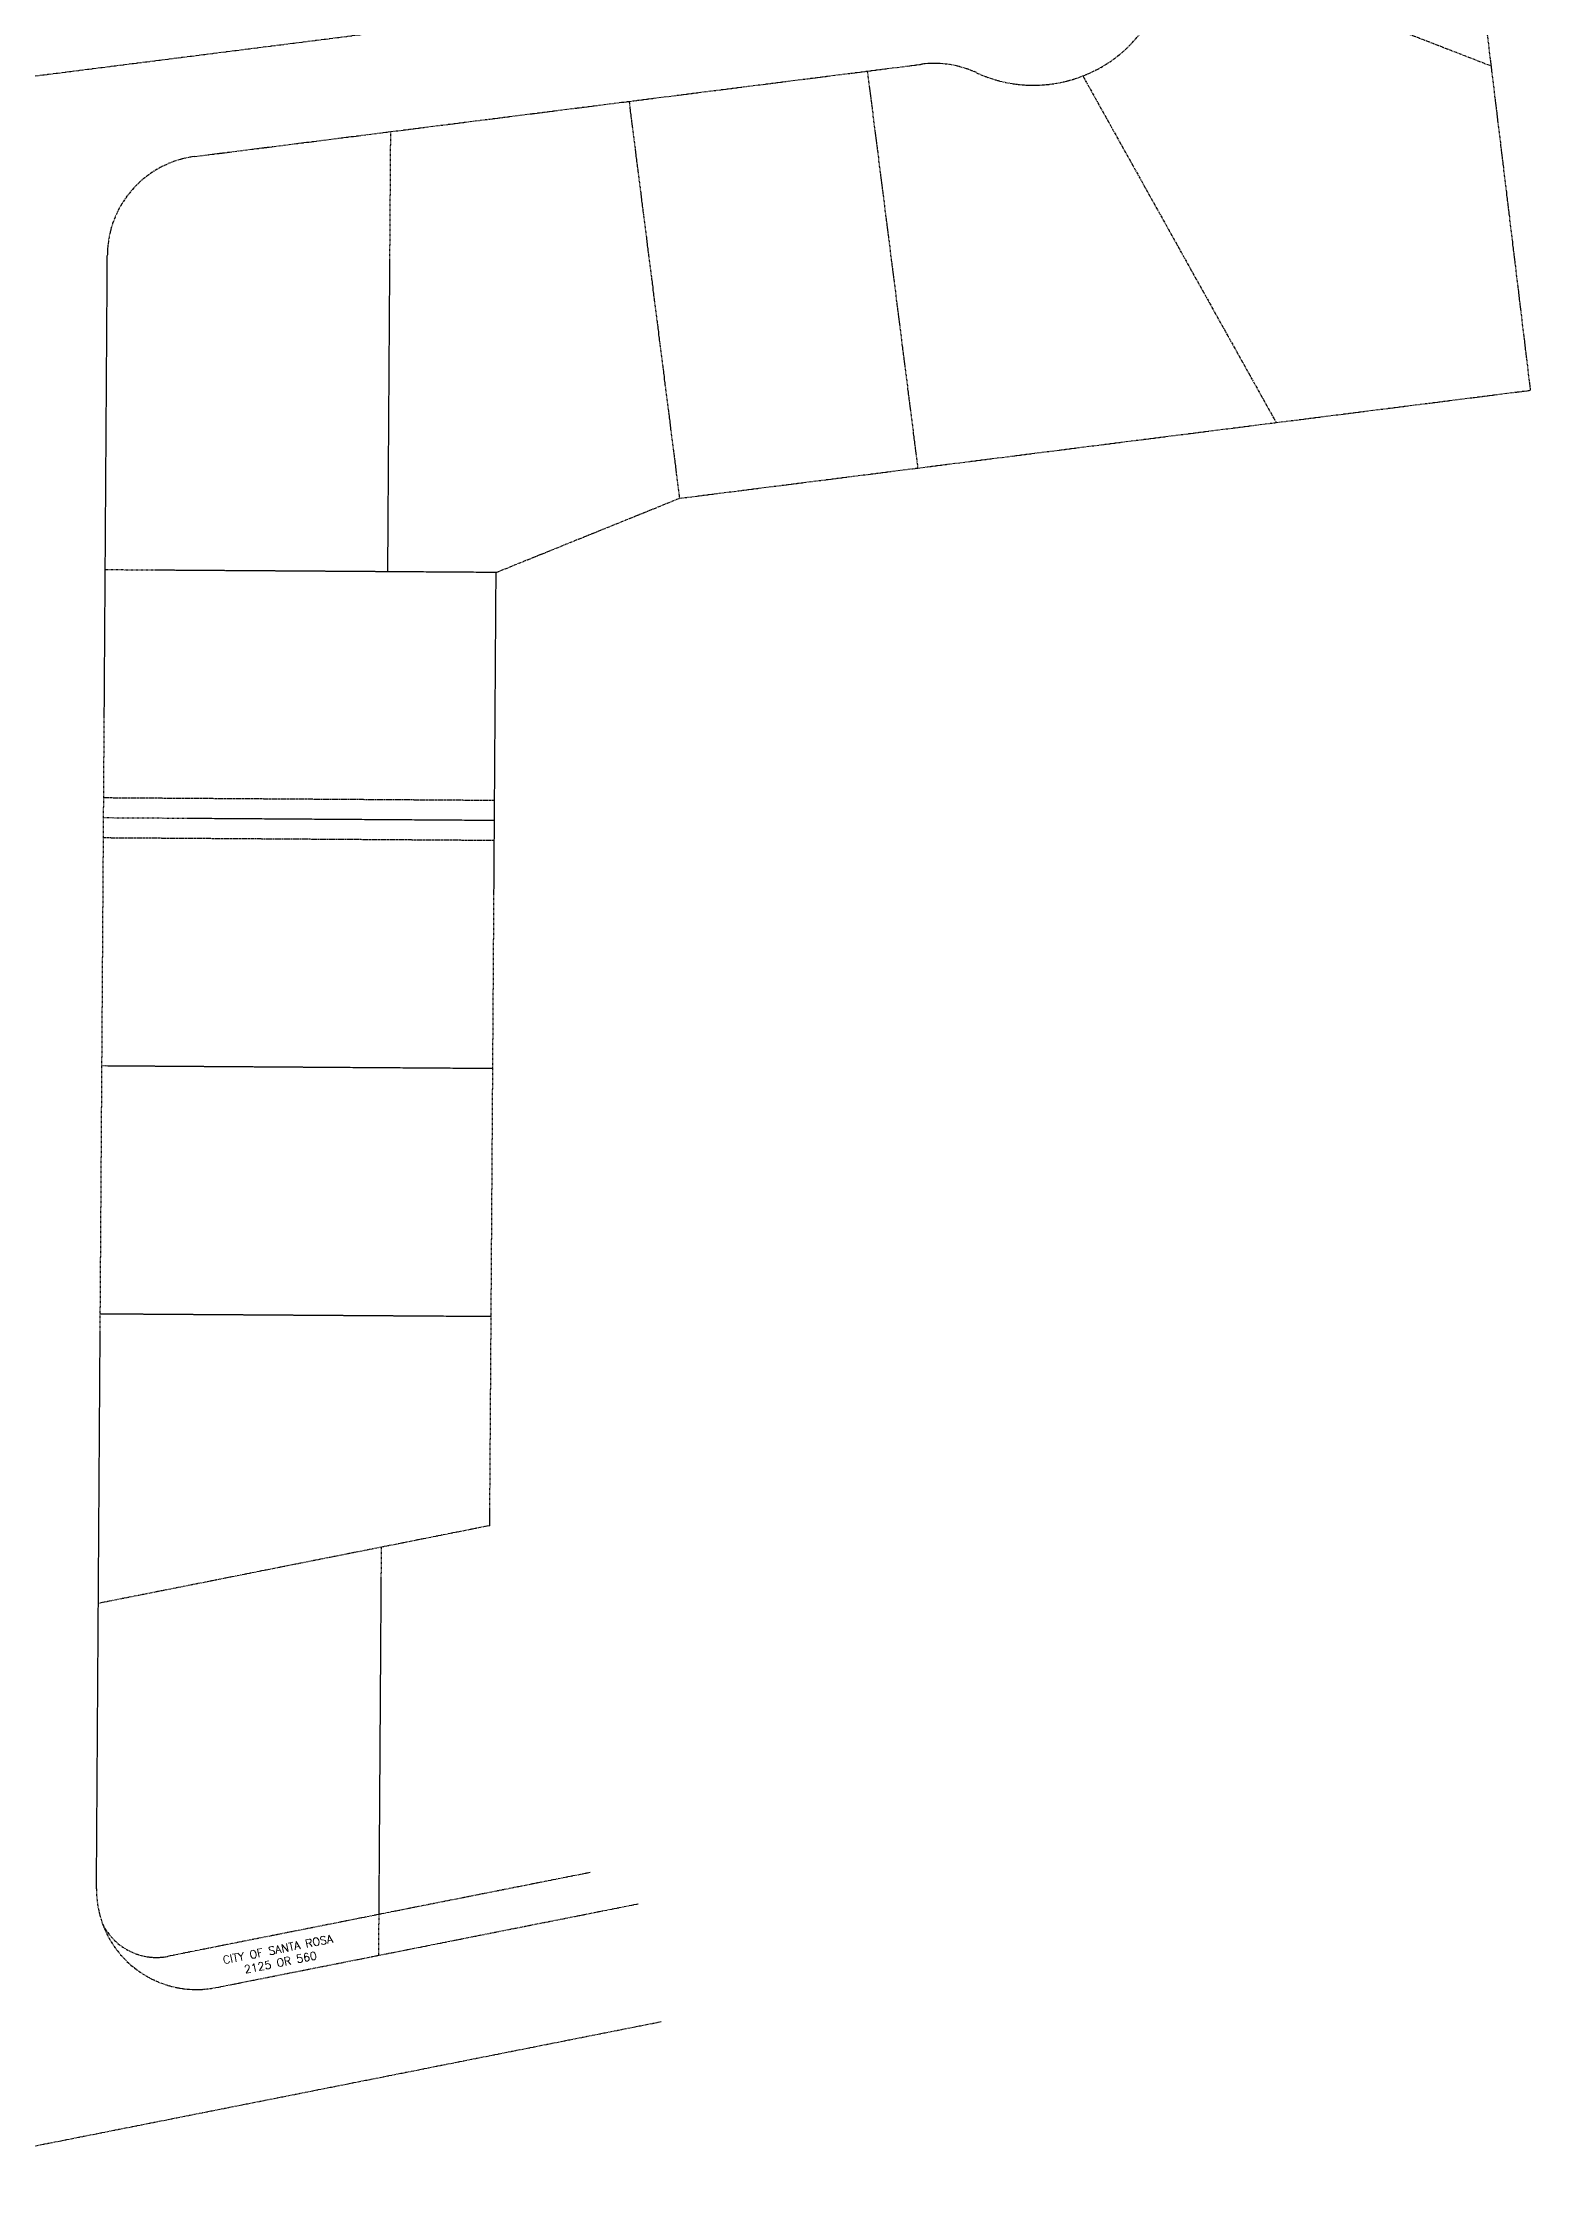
# Model space of a CAD drawing. Header units: feet. Extents: x 6353925 to 6355450, y 1930169 to 1931773.
# Drawn here: x 6354694 to 6355066, y 1930188 to 1930722 of the extents above; entities that cross this region are included whole.
import ezdxf

# ---------------------------------------------------------------- set-up
doc = ezdxf.new("R2010")
doc.units = ezdxf.units.FT
doc.header["$MEASUREMENT"] = 0
for name, pattern in [('CENTER2', [1.125, 0.75, -0.125, 0.125, -0.125]), ('HIDDEN2', [0.1875, 0.125, -0.0625]), ('PHANTOM2', [1.25, 0.625, -0.125, 0.125, -0.125, 0.125, -0.125])]:
    doc.linetypes.add(name, pattern=pattern)
for name, color, linetype in [('EX-BDY-approx', 1, 'PHANTOM2'), ('EX-CL', 2, 'CENTER2'), ('EX-ESMT-DRAINAGE 68M16-17', 2, 'HIDDEN2')]:
    doc.layers.add(name, color=color, linetype=linetype)
doc.layers.add('EX-HISTORIC PARCEL LINE', color=103, linetype='PHANTOM2', plot=False)
doc.styles.add('L80', font='romandelta.shx', dxfattribs={"height": 0.8})

msp = doc.modelspace()

# ---------------------------------------------------------------- linework, layer by layer
at = {"layer": 'EX-BDY-approx'}
for p, q in [((6355043.79, 1930816.48), (6355055.95, 1930716.15)), ((6354975.55, 1930747.36), (6355055.95, 1930716.15)), ((6354900.08, 1930714.84), (6354913.69, 1930716.57)), ((6355055.95, 1930716.15), (6355065.77, 1930635.07)), ((6354840.53, 1930707.28), (6354900.08, 1930714.84)), ((6354900.08, 1930714.84), (6354912.68, 1930615.64)), ((6354953.95, 1930713.63), (6355002.26, 1930627.01)), ((6354780.98, 1930699.72), (6354840.53, 1930707.28)), ((6354840.53, 1930707.28), (6354853.13, 1930608.08)), ((6354732, 1930693.51), (6354780.98, 1930699.72)), ((6354780.25, 1930589.72), (6354780.98, 1930699.72)), ((6354707.43, 1930260.55), (6354710.15, 1930668.87)), ((6355002.26, 1930627.01), (6355065.77, 1930635.07)), ((6354912.68, 1930615.64), (6355002.26, 1930627.01)), ((6354853.13, 1930608.08), (6354912.68, 1930615.64)), ((6354807.31, 1930589.54), (6354853.13, 1930608.08)), ((6354780.31, 1930589.72), (6354709.63, 1930590.19)), ((6354807.31, 1930589.54), (6354780.31, 1930589.72)), ((6354805.72, 1930351.31), (6354807.31, 1930589.54)), ((6354806.89, 1930527.54), (6354709.21, 1930528.19)), ((6354806.48, 1930465.54), (6354708.8, 1930466.2)), ((6354806.07, 1930403.55), (6354708.39, 1930404.2)), ((6354805.72, 1930351.31), (6354707.91, 1930331.88)), ((6354778.06, 1930254.15), (6354778.67, 1930345.94)), ((6354830.78, 1930264.61), (6354778.06, 1930254.15)), ((6354778.06, 1930254.15), (6354725.34, 1930243.68))]:
    msp.add_line(p, q, dxfattribs=at)
for centre, radius, start, end in [((6354941.61, 1930745.31), 34, 291.2833, 3.45), ((6354916.83, 1930691.77), 25, 65.1709, 97.2347), ((6354941.61, 1930745.31), 34, 245.1709, 291.2833), ((6354735.15, 1930668.7), 25, 97.2347, 179.6181), ((6354732.43, 1930260.38), 25, 179.6181, 200.117), ((6354722.42, 1930258.4), 15, 206.153, 281.2264)]:
    msp.add_arc(centre, radius, start, end, dxfattribs=at)
at = {"layer": 'EX-CL'}
for p, q in [((6354685.44, 1930712.8), (6354941.61, 1930745.31)), ((6354652.52, 1930188.45), (6354848.69, 1930227.39))]:
    msp.add_line(p, q, dxfattribs=at)
at = {"layer": 'EX-ESMT-DRAINAGE 68M16-17'}
for p, q in [((6354806.93, 1930532.54), (6354709.25, 1930533.19)), ((6354806.86, 1930522.54), (6354709.18, 1930523.19))]:
    msp.add_line(p, q, dxfattribs=at)
at = {"layer": 'EX-HISTORIC PARCEL LINE'}
for p, q in [((6354777.99, 1930243.94), (6354842.85, 1930256.81)), ((6354777.99, 1930243.94), (6354778.06, 1930254.15)), ((6354737.3, 1930235.86), (6354777.99, 1930243.94))]:
    msp.add_line(p, q, dxfattribs=at)
msp.add_arc((6354732.43, 1930260.38), 25, 200.117, 281.2264, dxfattribs=at)

# ---------------------------------------------------------------- texts
at = {"layer": 'EX-HISTORIC PARCEL LINE', "insert": (6354718.24, 1930239.59), "char_height": 2, "attachment_point": 1, "rotation": 11.2264, "style": 'L80'}
msp.add_mtext_dynamic_manual_height_columns('\\pxsm1,qc;CITY OF SANTA ROSA\\P2125 OR 560', width=69.9941, gutter_width=4, heights=[14.54], dxfattribs=at)

doc.saveas('drawing.dxf')
